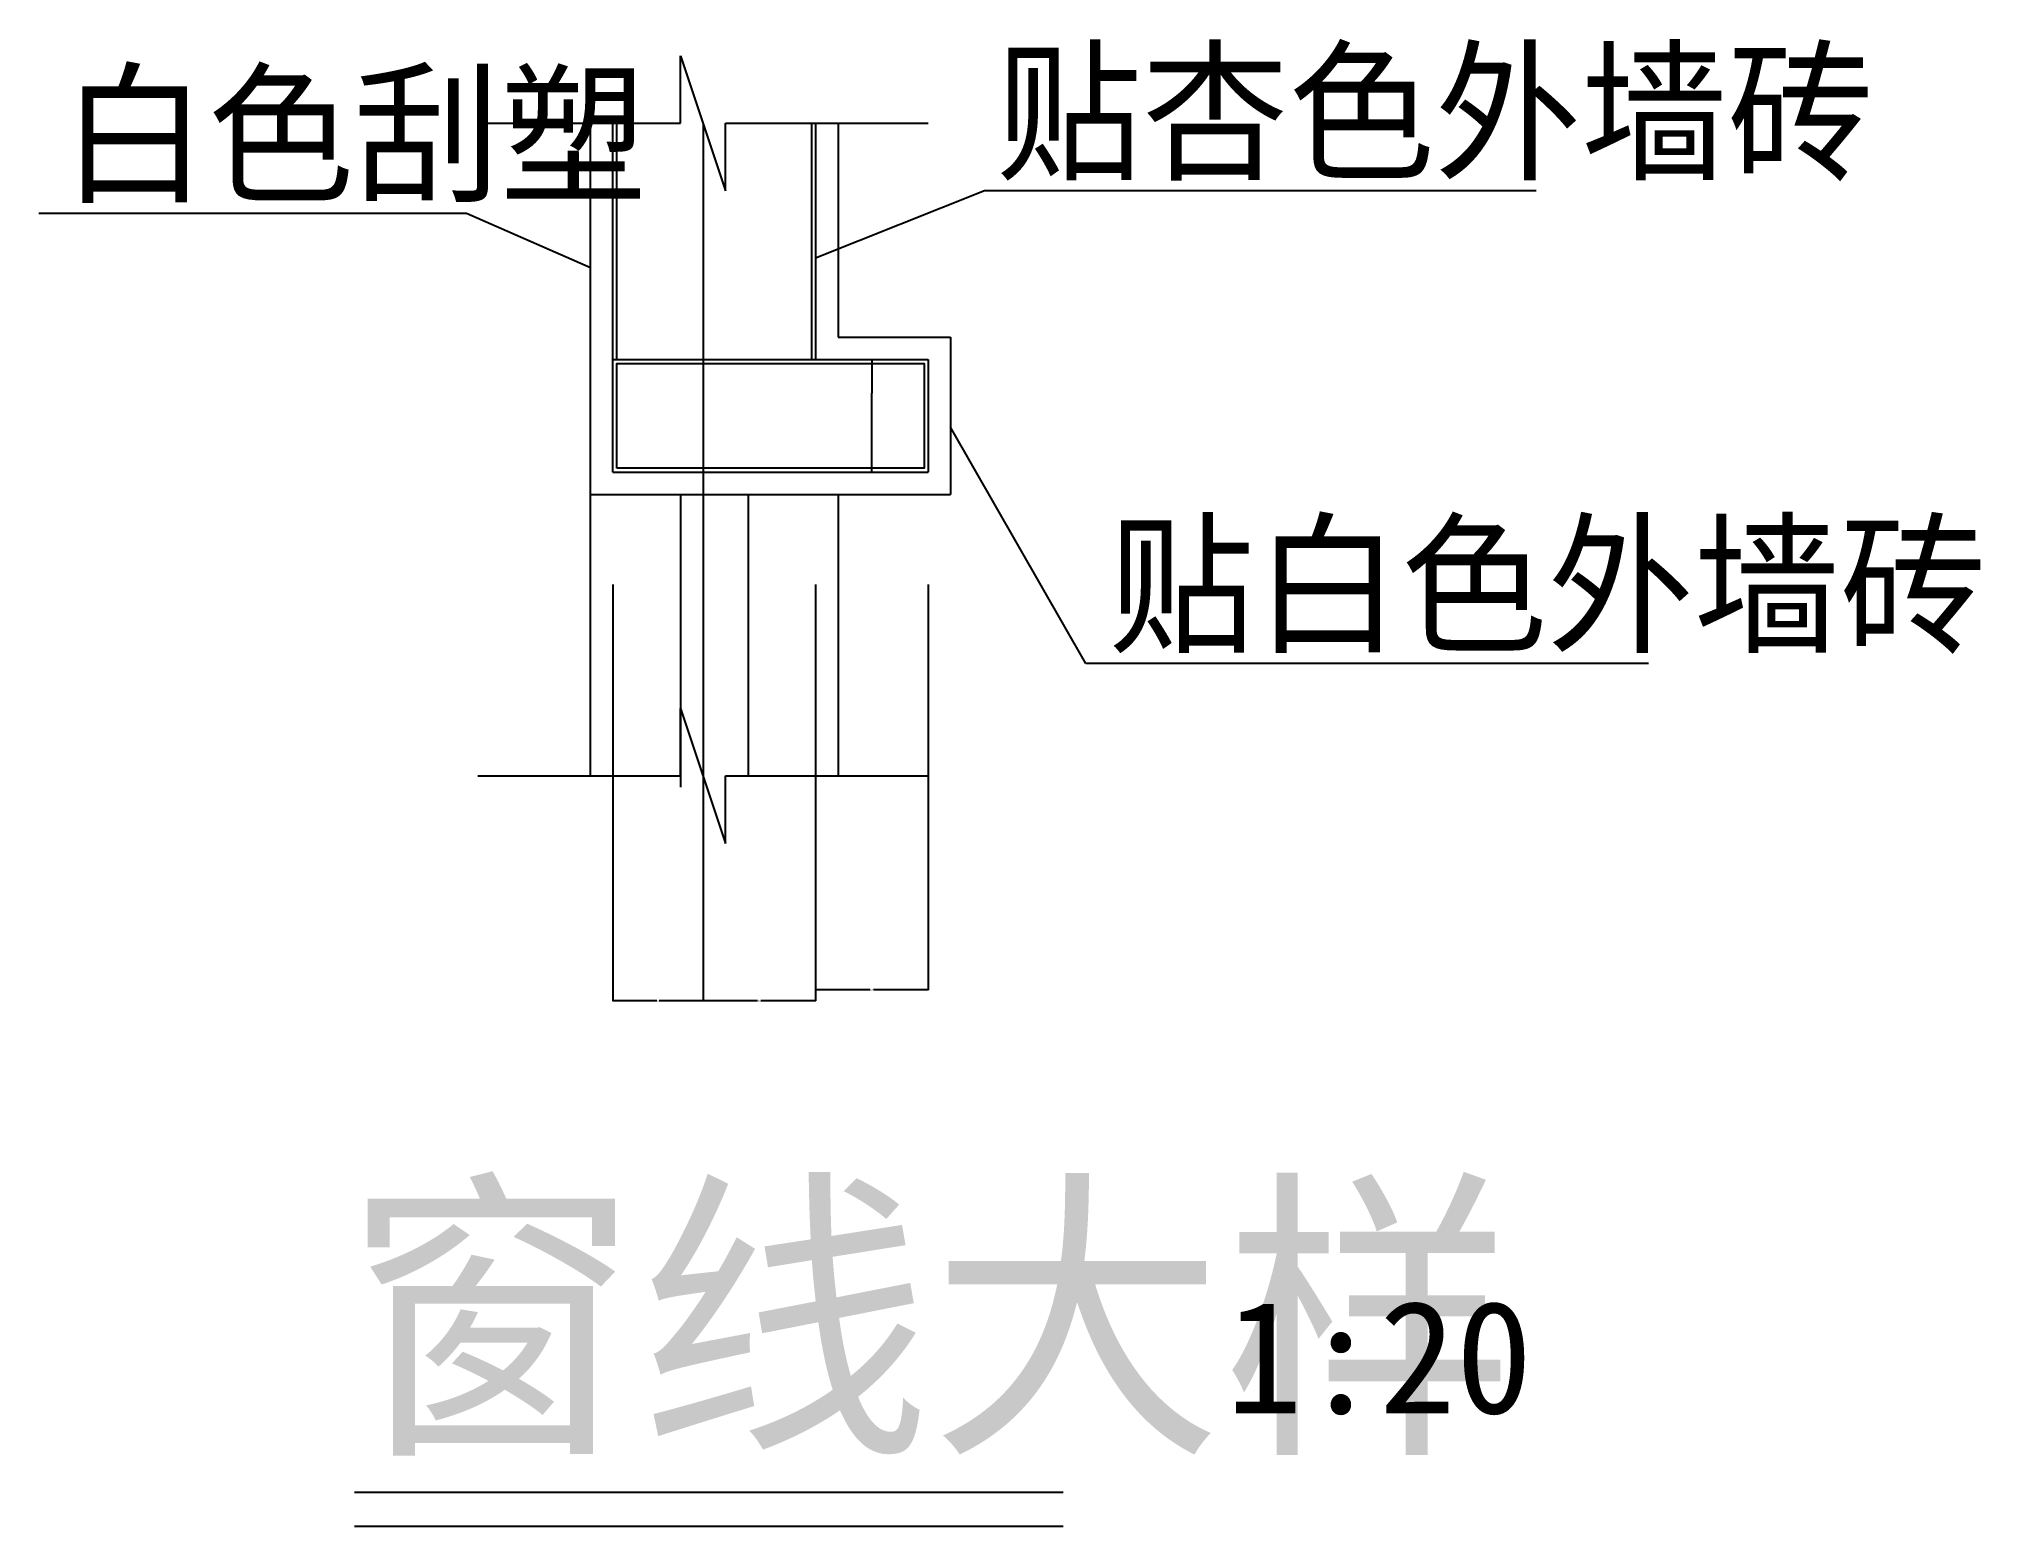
# Model space of a CAD drawing. Header units: metres. Extents: x -2480 to -755, y 1013 to 2335.
import ezdxf

# ---------------------------------------------------------------- set-up
doc = ezdxf.new("R2010")
doc.units = ezdxf.units.M
for name, color, linetype in [('DOTE', 1, 'Continuous'), ('PUB_DIM', 3, 'Continuous'), ('PUB_TEXT', 7, 'Continuous'), ('PUB_WALL', 255, 'Continuous'), ('S_E_COLUMN', 4, 'Continuous'), ('S_SURFACE', 6, 'Continuous'), ('S_WALL', 255, 'Continuous')]:
    doc.layers.add(name, color=color, linetype=linetype)
doc.dimstyles.get("Standard").update_dxf_attribs({"dimtxt": 2.5, "dimasz": 2.5, "dimexe": 1.25, "dimexo": 0.625, "dimtad": 1, "dimcen": 2.5, "dimazin": 3, "dimtfac": 1, "dimtmove": 0, "dimatfit": 3})

# ---------------------------------------------------------------- blocks, each defined once
blk = doc.blocks.new('*D1')
for p, q in [((-1790, 1850), (-1790, 1490)), ((-1690, 1850), (-1690, 1490)), ((-1741.5, 1490), (-1790.25, 1490)), ((-1689.75, 1490), (-1738.5, 1490))]:
    blk.add_line(p, q)
at = {"layer": 'Defpoints'}
for p in [(-1790, 1850), (-1690, 1850), (-1690, 1490)]:
    blk.add_point(p, dxfattribs=at)
at = {"layer": 'PUB_DIM', "insert": (-1740, 1490), "char_height": 1, "attachment_point": 5}
blk.add_mtext('100', dxfattribs=at)
blk = doc.blocks.new('*D2')
for p, q in [((-1890, 1850), (-1890, 1480)), ((-1790, 1850), (-1790, 1480)), ((-1841.5, 1480), (-1890.25, 1480)), ((-1789.75, 1480), (-1838.5, 1480))]:
    blk.add_line(p, q)
at = {"layer": 'Defpoints'}
for p in [(-1890, 1850), (-1790, 1850), (-1790, 1480)]:
    blk.add_point(p, dxfattribs=at)
at = {"layer": 'PUB_DIM', "insert": (-1840, 1480), "char_height": 1, "attachment_point": 5}
blk.add_mtext('100', dxfattribs=at)
blk = doc.blocks.new('*D3')
for p, q in [((-1740, 2050), (-1740, 2020)), ((-1740.25, 2020), (-1740.5, 2020)), ((-1740, 1950), (-1740, 2020)), ((-1740, 2020), (-1740, 2020)), ((-1739.75, 2020), (-1739.5, 2020))]:
    blk.add_line(p, q)
at = {"layer": 'Defpoints'}
for p in [(-1740, 2050), (-1740, 2020), (-1740, 1950)]:
    blk.add_point(p, dxfattribs=at)
at = {"layer": 'PUB_DIM', "insert": (-1740, 2021.125), "char_height": 1, "attachment_point": 5}
blk.add_mtext('0', dxfattribs=at)
blk = doc.blocks.new('*D4')
for p, q in [((-1970, 1850), (-1970, 1480)), ((-1890, 1850), (-1890, 1480)), ((-1931, 1480), (-1970.25, 1480)), ((-1889.75, 1480), (-1929, 1480))]:
    blk.add_line(p, q)
at = {"layer": 'Defpoints'}
for p in [(-1970, 1850), (-1890, 1850), (-1890, 1480)]:
    blk.add_point(p, dxfattribs=at)
at = {"layer": 'PUB_DIM', "insert": (-1930, 1480), "char_height": 1, "attachment_point": 5}
blk.add_mtext('80', dxfattribs=at)

msp = doc.modelspace()

# ---------------------------------------------------------------- hatches: boundary and pattern name
at = {"layer": 'S_E_COLUMN'}
h = msp.add_hatch(dxfattribs=at)
h.set_pattern_fill('ANSI31', scale=400)
h.paths.add_polyline_path([(-1890, 2260), (-1910, 2320), (-1910, 2260), (-1970, 2260), (-1970, 2050), (-1890, 2050)])
h.paths.add_polyline_path([(-1890, 2050), (-1790, 2050), (-1790, 2260), (-1870, 2260), (-1870, 2200), (-1890, 2260)])

# ---------------------------------------------------------------- linework, layer by layer
for points in [[(-2199.51, 1043.53), (-1570, 1043.53)], [(-2199.51, 1013.26), (-1570, 1013.26)]]:
    msp.add_lwpolyline(points)
at = {"layer": 'DOTE'}
msp.add_line((-1890, 2260), (-1890, 1680), dxfattribs=at)
at = {"layer": 'PUB_WALL'}
for points in [[(-1966.5, 2050), (-1966.5, 2260)], [(-1793.5, 2260), (-1793.5, 2050)]]:
    msp.add_lwpolyline(points, dxfattribs=at)
msp.add_lwpolyline([(-1966.5, 1953.5), (-1966.5, 2046.5), (-1693.5, 2046.5), (-1693.5, 1953.5)], close=True, dxfattribs=at)
at = {"layer": 'S_SURFACE'}
for p, q in [((-1910, 2320), (-1870, 2200)), ((-1910, 2260), (-1910, 2320)), ((-2090, 2260), (-1910, 2260)), ((-1990, 1680), (-1990, 2260)), ((-1870, 2260), (-1690, 2260)), ((-1870, 2200), (-1870, 2260)), ((-1770, 2260), (-1770, 2070)), ((-1640, 2200), (-1790, 2140)), ((-1150, 2200), (-1640, 2200)), ((-2480, 2180), (-2100, 2180)), ((-2100, 2180), (-1990, 2131.71)), ((-1770, 2070), (-1670, 2070)), ((-1670, 2070), (-1670, 1930)), ((-1550, 1780), (-1670, 1990)), ((-1990, 1930), (-1670, 1930)), ((-1910, 1930), (-1910, 1670)), ((-1850, 1930), (-1850, 1680)), ((-1770, 1930), (-1770, 1680)), ((-1050, 1780), (-1550, 1780)), ((-1910, 1680), (-1910, 1740)), ((-1910, 1740), (-1870, 1620)), ((-2090, 1680), (-1910, 1680)), ((-1870, 1620), (-1870, 1680)), ((-1870, 1680), (-1690, 1680))]:
    msp.add_line(p, q, dxfattribs=at)
at = {"layer": 'S_WALL'}
for p, q in [((-1970, 2050), (-1970, 2260)), ((-1790, 2260), (-1790, 2050)), ((-1970, 2050), (-1790, 2050)), ((-1970, 1950), (-1970, 2050)), ((-1790, 2050), (-1690, 2050)), ((-1690, 2050), (-1690, 1950)), ((-1970, 1950), (-1690, 1950))]:
    msp.add_line(p, q, dxfattribs=at)

# ---------------------------------------------------------------- texts
at = {"layer": 'PUB_TEXT'}
for s, height, p in [('贴杏色外墙砖', 100, (-1630, 2220)), ('白色刮塑', 100, (-2460, 2200)), ('贴白色外墙砖', 100, (-1530, 1800)), ('窗线大样', 200, (-2207.97, 1098.2)), ('1:20', 100, (-1425.39, 1113.52))]:
    msp.add_text(s, height=height, dxfattribs=at).set_placement(p)

# ---------------------------------------------------------------- dimensions: what is measured, and where the dimension line sits
at = {"layer": 'PUB_DIM'}
for base, p1, p2, picture, middle in [((-1740, 2020), (-1740, 2050), (-1740, 1950), '*D3', (-1740, 2021.125)), ((-1890, 1480), (-1890, 1850), (-1970, 1850), '*D4', (-1930, 1480)), ((-1790, 1480), (-1790, 1850), (-1890, 1850), '*D2', (-1840, 1480)), ((-1690, 1490), (-1690, 1850), (-1790, 1850), '*D1', (-1740, 1490))]:
    dim = msp.add_linear_dim(base=base, p1=p1, p2=p2, dimstyle='Standard', dxfattribs=at)
    dim.commit()
    dim.dimension.update_dxf_attribs({"geometry": picture, "text_midpoint": middle})

doc.saveas('drawing.dxf')
